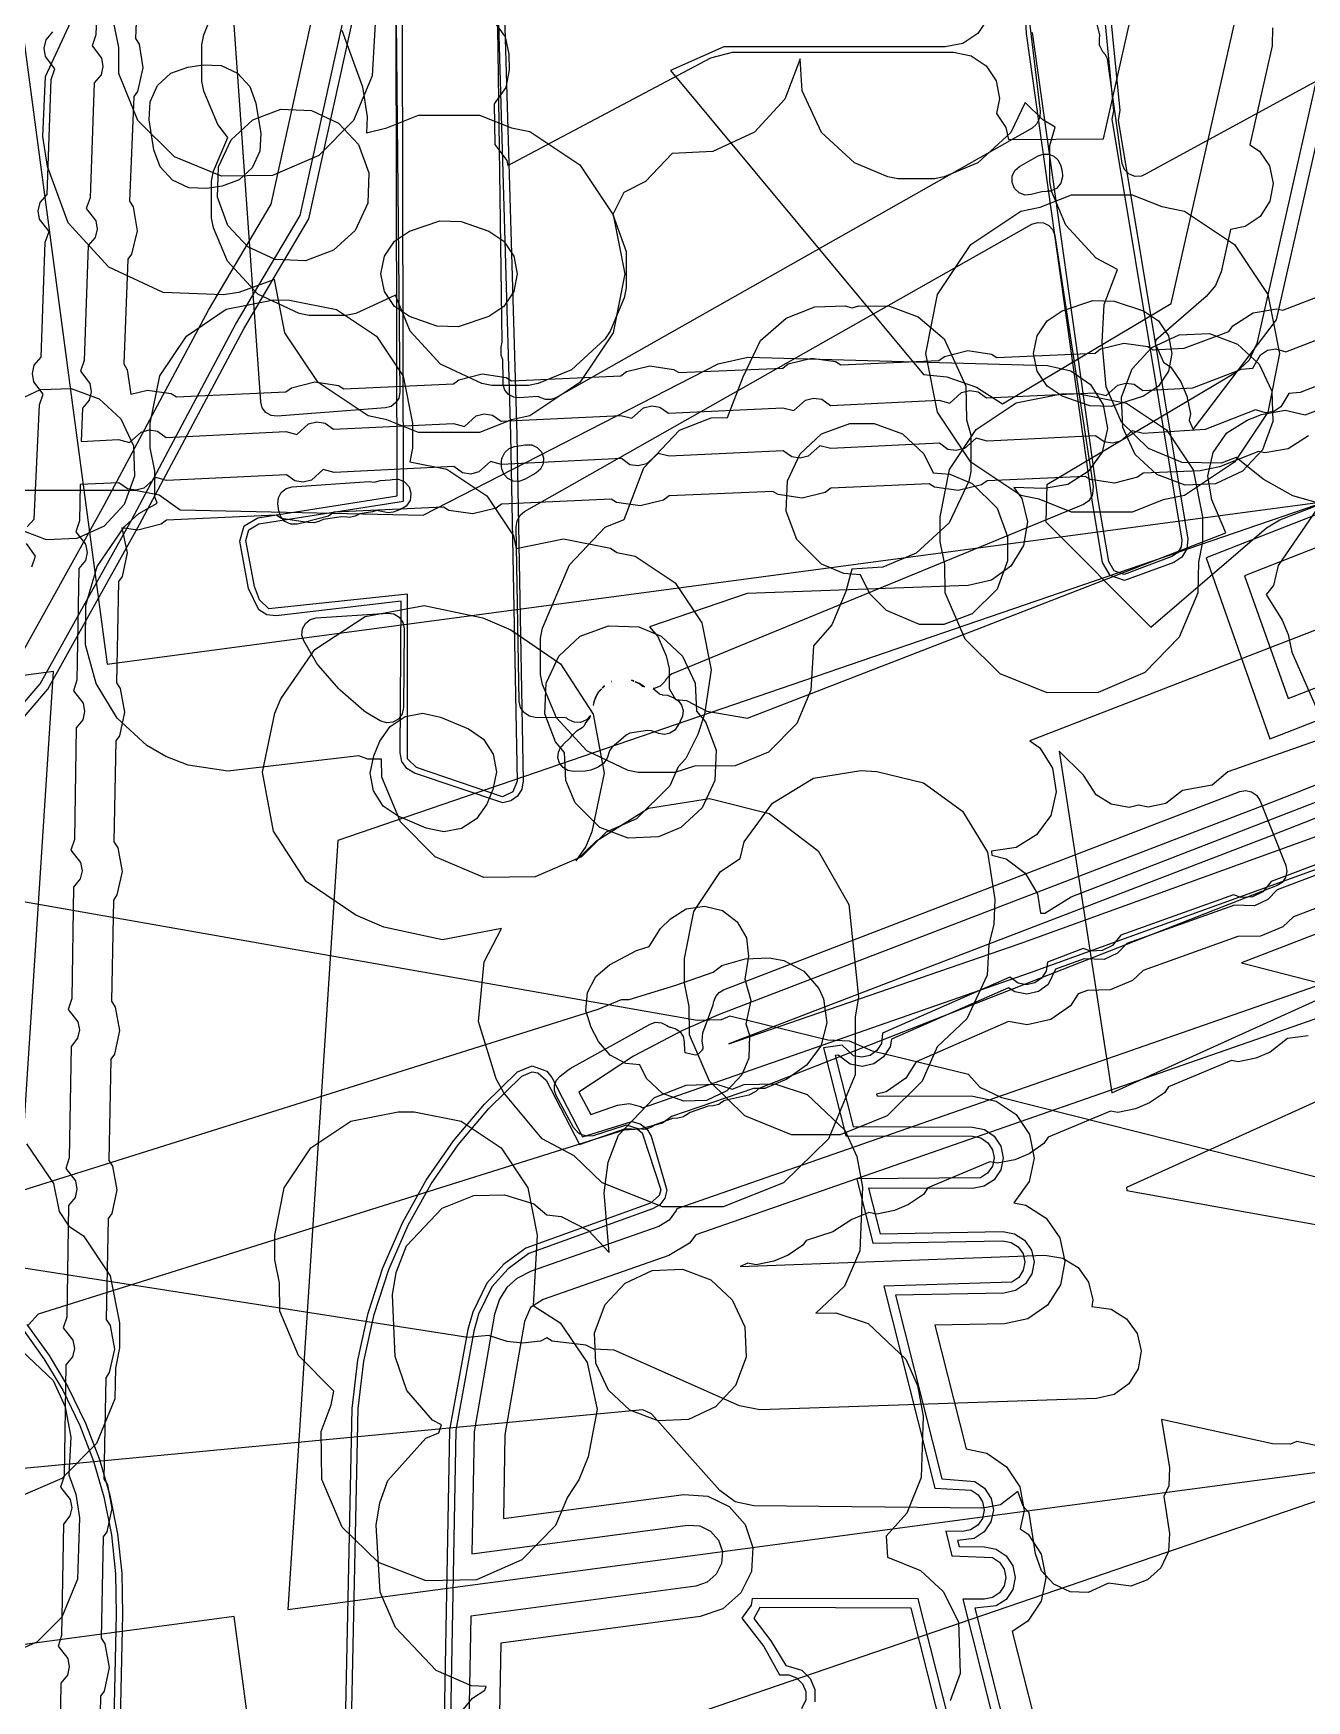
# Model space of a CAD drawing. Header units: metres. Extents: x -3943 to -3664, y 4962 to 6622.
# Drawn here: x -3807.2 to -3765.8, y 5293 to 5347.2 of the extents above; entities that cross this region are included whole.
import ezdxf

# ---------------------------------------------------------------- set-up
doc = ezdxf.new("R2010")
doc.units = ezdxf.units.M
doc.layers.add('AI_GREENING_EXCLUSIONS', color=1, linetype='Continuous')
doc.layers.add('AI_GREENING_LAWN', color=82, linetype='Continuous')

msp = doc.modelspace()

# ---------------------------------------------------------------- linework, layer by layer
at = {"layer": 'AI_GREENING_EXCLUSIONS'}
for points in [[(-3808.163, 5301.474), (-3806.545, 5326.452), (-3844.451, 5321.392), (-3812.293, 5332.411), (-3810.096, 5366.333), (-3805.862, 5334.614), (-3804.803, 5326.685), (-3765.155, 5331.977), (-3797.313, 5320.959), (-3798.931, 5295.981), (-3761.025, 5301.041), (-3793.183, 5290.022), (-3795.381, 5256.1), (-3799.615, 5287.818), (-3800.673, 5295.748), (-3840.322, 5290.455), (-3808.163, 5301.474)], [(-3803.281, 5343.391), (-3803.433, 5344.369), (-3803.409, 5344.953), (-3803.162, 5345.484), (-3802.731, 5345.88), (-3802.182, 5346.081), (-3801.679, 5346.159), (-3801.095, 5346.135), (-3800.564, 5345.888), (-3800.168, 5345.457), (-3799.967, 5344.908), (-3799.815, 5343.93), (-3799.839, 5343.346), (-3800.086, 5342.815), (-3800.517, 5342.419), (-3801.066, 5342.218), (-3801.569, 5342.14), (-3802.153, 5342.164), (-3802.684, 5342.411), (-3803.08, 5342.842), (-3803.281, 5343.391)], [(-3799.155, 5344.711), (-3798.169, 5344.672), (-3797.287, 5344.263), (-3796.64, 5343.564), (-3796.299, 5342.647), (-3796.338, 5341.661), (-3796.747, 5340.779), (-3797.446, 5340.132), (-3798.363, 5339.791), (-3799.349, 5339.83), (-3800.231, 5340.239), (-3800.878, 5340.938), (-3801.219, 5341.855), (-3801.18, 5342.841), (-3800.771, 5343.723), (-3800.072, 5344.37), (-3799.155, 5344.711)], [(-3773.473, 5341.931), (-3771.495, 5341.931), (-3770.533, 5341.55), (-3769.797, 5341.403), (-3768.174, 5340.32), (-3767.091, 5338.697), (-3766.71, 5336.784), (-3767.091, 5334.871), (-3768.174, 5333.248), (-3769.797, 5332.165), (-3770.496, 5332.025), (-3771.495, 5331.629), (-3773.473, 5331.629), (-3774.523, 5332.047), (-3775.114, 5332.165), (-3776.737, 5333.248), (-3777.82, 5334.871), (-3778.201, 5336.784), (-3777.82, 5338.697), (-3776.737, 5340.32), (-3775.114, 5341.403), (-3774.487, 5341.528), (-3773.473, 5341.931)], [(-3792.405, 5340.754), (-3791.918, 5340.429), (-3791.593, 5339.942), (-3791.479, 5339.368), (-3791.593, 5338.794), (-3791.918, 5338.307), (-3792.405, 5337.982), (-3793.396, 5337.648), (-3794.087, 5337.667), (-3794.981, 5337.982), (-3795.468, 5338.307), (-3795.793, 5338.794), (-3795.907, 5339.368), (-3795.793, 5339.942), (-3795.468, 5340.429), (-3794.981, 5340.754), (-3793.99, 5341.088), (-3793.299, 5341.069), (-3792.405, 5340.754)], [(-3805.506, 5327.315), (-3805.493, 5328.609), (-3805.122, 5329.864), (-3804.235, 5331.154), (-3803.776, 5331.585), (-3803.181, 5331.916), (-3803.251, 5332.123), (-3803.251, 5332.966), (-3803.4, 5333.716), (-3803.4, 5334.518), (-3803.096, 5336.049), (-3802.228, 5337.346), (-3800.931, 5338.214), (-3799.4, 5338.518), (-3798.878, 5338.513), (-3797.347, 5338.209), (-3796.05, 5337.341), (-3795.182, 5336.044), (-3794.878, 5334.513), (-3794.878, 5333.707), (-3794.967, 5333.26), (-3793.762, 5333.021), (-3792.465, 5332.153), (-3791.597, 5330.856), (-3791.516, 5330.447), (-3789.977, 5330.757), (-3788.446, 5330.453), (-3788.247, 5330.319), (-3787.644, 5330.2), (-3786.347, 5329.332), (-3785.479, 5328.035), (-3785.175, 5326.504), (-3785.396, 5325.063), (-3785.608, 5324.408), (-3786.001, 5323.618), (-3786.253, 5323.348), (-3786.523, 5322.74), (-3787.603, 5321.66), (-3788.586, 5321.233), (-3789.393, 5320.426), (-3790.901, 5319.779), (-3792.562, 5319.763), (-3794.148, 5320.426), (-3795.271, 5321.57), (-3795.876, 5323.014), (-3795.891, 5323.606), (-3796.337, 5323.606), (-3796.621, 5323.708), (-3800.878, 5323.21), (-3802.173, 5323.402), (-3802.897, 5323.689), (-3803.514, 5324.044), (-3804.477, 5324.931), (-3805.162, 5326.056), (-3805.506, 5327.315)], [(-3772.781, 5338.5), (-3772.09, 5338.481), (-3771.136, 5338.17), (-3770.649, 5337.845), (-3770.324, 5337.358), (-3770.21, 5336.784), (-3770.324, 5336.21), (-3770.649, 5335.723), (-3771.136, 5335.398), (-3772.187, 5335.06), (-3772.878, 5335.079), (-3773.775, 5335.398), (-3774.262, 5335.723), (-3774.587, 5336.21), (-3774.701, 5336.784), (-3774.587, 5337.358), (-3774.262, 5337.845), (-3773.775, 5338.17), (-3772.781, 5338.5)], [(-3790.662, 5327.857), (-3789.784, 5329.913), (-3788.623, 5331.135), (-3788.002, 5331.389), (-3787.366, 5333.061), (-3786.206, 5334.283), (-3785.176, 5334.691), (-3784.643, 5334.705), (-3784.143, 5336.02), (-3783.574, 5337.2), (-3782.742, 5337.931), (-3781.815, 5338.292), (-3780.821, 5338.33), (-3780.599, 5338.267), (-3780.383, 5338.331), (-3779.389, 5338.312), (-3778.455, 5337.968), (-3777.61, 5337.252), (-3776.902, 5335.723), (-3776.879, 5334.623), (-3776.745, 5334.138), (-3776.745, 5332.951), (-3776.811, 5332.628), (-3777.441, 5331.282), (-3778.515, 5330.294), (-3779.598, 5329.84), (-3780.606, 5329.775), (-3780.808, 5329.045), (-3781.261, 5327.962), (-3781.855, 5327.283), (-3781.94, 5325.839), (-3782.393, 5324.755), (-3783.315, 5323.833), (-3784.398, 5323.38), (-3785.716, 5323.373), (-3786.364, 5323.172), (-3787.551, 5323.172), (-3787.874, 5323.237), (-3789.221, 5323.868), (-3790.208, 5324.942), (-3790.662, 5326.025), (-3790.727, 5326.348), (-3790.727, 5327.535), (-3790.662, 5327.857)], [(-3768.99, 5337.425), (-3768.073, 5337.084), (-3767.374, 5336.437), (-3766.965, 5335.555), (-3766.926, 5334.569), (-3767.267, 5333.652), (-3767.914, 5332.953), (-3768.796, 5332.544), (-3769.782, 5332.505), (-3770.699, 5332.846), (-3771.398, 5333.493), (-3771.807, 5334.375), (-3771.846, 5335.361), (-3771.505, 5336.278), (-3770.858, 5336.977), (-3769.976, 5337.386), (-3768.99, 5337.425)], [(-3805.977, 5335.647), (-3805.06, 5335.306), (-3804.361, 5334.659), (-3803.952, 5333.777), (-3803.913, 5332.791), (-3804.254, 5331.874), (-3804.901, 5331.175), (-3805.783, 5330.766), (-3806.769, 5330.727), (-3807.686, 5331.068), (-3808.385, 5331.715), (-3808.794, 5332.597), (-3808.833, 5333.583), (-3808.492, 5334.5), (-3807.845, 5335.199), (-3806.963, 5335.608), (-3805.977, 5335.647)], [(-3776.569, 5334.305), (-3775.271, 5335.172), (-3773.741, 5335.476), (-3773.219, 5335.471), (-3771.688, 5335.167), (-3770.39, 5334.3), (-3769.523, 5333.002), (-3769.219, 5331.471), (-3769.219, 5330.665), (-3769.35, 5330.006), (-3769.365, 5329.004), (-3769.97, 5327.559), (-3771.093, 5326.415), (-3772.601, 5325.768), (-3774.262, 5325.752), (-3775.785, 5326.372), (-3776.929, 5327.496), (-3777.576, 5329.004), (-3777.591, 5329.925), (-3777.741, 5330.674), (-3777.741, 5331.476), (-3777.436, 5333.007), (-3776.569, 5334.305)], [(-3782.701, 5332.64), (-3782.292, 5333.522), (-3781.593, 5334.169), (-3780.676, 5334.51), (-3779.884, 5334.51), (-3778.967, 5334.169), (-3778.268, 5333.522), (-3777.968, 5332.9), (-3777.42, 5332.861), (-3776.697, 5332.559), (-3775.891, 5331.753), (-3775.55, 5330.836), (-3775.55, 5330.044), (-3775.891, 5329.127), (-3776.697, 5328.321), (-3777.614, 5327.98), (-3778.406, 5327.98), (-3779.482, 5328.428), (-3780.022, 5328.968), (-3780.322, 5329.59), (-3780.87, 5329.629), (-3781.593, 5329.931), (-3782.399, 5330.737), (-3782.74, 5331.654), (-3782.701, 5332.64)], [(-3792.555, 5317.021), (-3791.988, 5318.097), (-3793.909, 5317.736), (-3795.818, 5318.139), (-3796.728, 5318.529), (-3798.337, 5319.631), (-3799.401, 5321.266), (-3799.76, 5323.183), (-3799.357, 5325.092), (-3799.156, 5325.56), (-3798.054, 5327.169), (-3796.419, 5328.233), (-3794.502, 5328.592), (-3792.593, 5328.189), (-3791.683, 5327.799), (-3790.074, 5326.696), (-3789.009, 5325.061), (-3788.651, 5323.145), (-3789.054, 5321.236), (-3789.255, 5320.768), (-3789.574, 5320.302), (-3788.907, 5320.953), (-3787.21, 5322.014), (-3785.232, 5322.325), (-3783.292, 5321.835), (-3781.699, 5320.623), (-3780.709, 5318.883), (-3780.392, 5315.875), (-3780.498, 5315.237), (-3780.498, 5313.345), (-3781.363, 5311.274), (-3782.833, 5309.843), (-3784.785, 5309.058), (-3786.763, 5309.058), (-3788.715, 5309.843), (-3789.63, 5310.718), (-3790.671, 5311.268), (-3791.914, 5312.764), (-3792.159, 5313.217), (-3792.735, 5315.08), (-3792.555, 5317.021)], [(-3790.129, 5326.946), (-3789.43, 5327.593), (-3788.513, 5327.935), (-3787.527, 5327.895), (-3786.805, 5327.593), (-3786.105, 5326.946), (-3785.696, 5326.065), (-3785.657, 5325.156), (-3785.361, 5324.809), (-3785.02, 5323.892), (-3785.059, 5322.906), (-3785.468, 5322.024), (-3786.167, 5321.377), (-3786.89, 5321.075), (-3787.876, 5321.036), (-3788.793, 5321.377), (-3789.599, 5322.183), (-3789.901, 5322.906), (-3789.94, 5323.814), (-3790.236, 5324.161), (-3790.578, 5325.078), (-3790.538, 5326.065), (-3790.129, 5326.946)], [(-3795.939, 5324.183), (-3795.608, 5324.665), (-3795.117, 5324.985), (-3794.542, 5325.092), (-3793.97, 5324.971), (-3793.06, 5324.582), (-3792.578, 5324.251), (-3792.258, 5323.76), (-3792.151, 5323.185), (-3792.272, 5322.613), (-3792.472, 5322.145), (-3792.803, 5321.663), (-3793.293, 5321.344), (-3793.869, 5321.236), (-3794.441, 5321.357), (-3795.351, 5321.746), (-3795.833, 5322.077), (-3796.153, 5322.568), (-3796.26, 5323.143), (-3796.139, 5323.715), (-3795.939, 5324.183)], [(-3784.239, 5320.374), (-3784.11, 5320.912), (-3783.19, 5322.173), (-3781.858, 5322.986), (-3780.317, 5323.228), (-3779.795, 5323.202), (-3778.278, 5322.836), (-3777.017, 5321.916), (-3776.203, 5320.584), (-3775.961, 5319.042), (-3775.994, 5318.237), (-3776.152, 5317.584), (-3776.209, 5316.583), (-3776.871, 5315.164), (-3777.835, 5314.256), (-3778.318, 5313.141), (-3779.462, 5312.018), (-3780.984, 5311.398), (-3782.567, 5311.398), (-3784.09, 5312.018), (-3785.234, 5313.141), (-3785.881, 5314.649), (-3785.897, 5315.57), (-3786.046, 5316.32), (-3786.046, 5317.122), (-3785.741, 5318.652), (-3784.874, 5319.95), (-3784.239, 5320.374)], [(-3789.254, 5315.441), (-3789.2, 5316.025), (-3788.927, 5316.542), (-3788.477, 5316.916), (-3787.608, 5317.387), (-3787.19, 5317.516), (-3786.83, 5318.099), (-3786.495, 5318.417), (-3785.986, 5318.736), (-3785.393, 5318.829), (-3784.81, 5318.682), (-3784.332, 5318.318), (-3784.035, 5317.796), (-3783.967, 5317.2), (-3784.087, 5316.46), (-3783.89, 5315.764), (-3784.054, 5315.006), (-3783.929, 5314.631), (-3783.958, 5313.891), (-3784.185, 5313.349), (-3784.67, 5312.825), (-3785.331, 5312.518), (-3786.071, 5312.489), (-3786.759, 5312.745), (-3787.283, 5313.23), (-3787.497, 5313.67), (-3787.948, 5313.712), (-3788.464, 5313.984), (-3788.838, 5314.434), (-3789.081, 5314.883), (-3789.254, 5315.441)], [(-3792.002, 5310.971), (-3791.134, 5309.674), (-3790.83, 5308.143), (-3790.961, 5305.858), (-3790.089, 5305.289), (-3789.208, 5304.001), (-3788.887, 5302.474), (-3789.175, 5300.94), (-3789.475, 5300.192), (-3789.843, 5299.629), (-3790.231, 5298.705), (-3791.33, 5297.589), (-3792.799, 5296.946), (-3794.439, 5296.908), (-3795.987, 5297.512), (-3797.168, 5298.655), (-3797.827, 5300.199), (-3797.85, 5301.765), (-3797.521, 5302.625), (-3797.438, 5303.068), (-3798.585, 5304.228), (-3799.189, 5305.673), (-3799.205, 5306.593), (-3799.354, 5307.343), (-3799.354, 5308.14), (-3799.048, 5309.679), (-3798.18, 5310.976), (-3796.883, 5311.844), (-3795.352, 5312.148), (-3794.83, 5312.143), (-3793.299, 5311.839), (-3792.002, 5310.971)], [(-3786.11, 5307.032), (-3785.193, 5306.691), (-3784.494, 5306.044), (-3784.085, 5305.162), (-3784.046, 5304.176), (-3784.387, 5303.259), (-3785.034, 5302.56), (-3785.916, 5302.151), (-3786.902, 5302.112), (-3787.819, 5302.453), (-3788.518, 5303.1), (-3788.927, 5303.982), (-3788.966, 5304.968), (-3788.625, 5305.885), (-3787.978, 5306.584), (-3787.096, 5306.993), (-3786.11, 5307.032)]]:
    msp.add_lwpolyline(points, close=True, dxfattribs=at)
for points in [[(-3792.292, 5361.348), (-3791.497, 5334.135), (-3791.284, 5322.896), (-3791.331, 5322.631), (-3791.473, 5322.404), (-3791.691, 5322.247), (-3791.952, 5322.183), (-3794.817, 5323.144), (-3794.817, 5323.144), (-3795.061, 5323.294), (-3795.226, 5323.528), (-3795.283, 5323.809), (-3795.247, 5328.731), (-3799.308, 5328.258), (-3799.615, 5328.291), (-3799.878, 5328.452), (-3800.207, 5329.144), (-3800.496, 5330.682), (-3800.353, 5331.177), (-3799.909, 5331.44), (-3795.377, 5332.158), (-3795.423, 5352.473)], [(-3792.496, 5361.591), (-3791.696, 5334.131), (-3791.484, 5322.892), (-3791.619, 5322.54), (-3791.961, 5322.383), (-3794.75, 5323.333), (-3795.042, 5323.607), (-3795.045, 5328.956), (-3795.045, 5328.956), (-3799.551, 5328.48), (-3799.858, 5328.78), (-3800.019, 5329.214), (-3800.297, 5330.701), (-3800.195, 5331.054), (-3799.878, 5331.242), (-3795.177, 5331.987), (-3795.223, 5352.475)], [(-3805.031, 5350.861), (-3805.167, 5347.125), (-3805.288, 5346.778), (-3804.982, 5346.371), (-3804.939, 5346.101), (-3805.002, 5345.835), (-3805.223, 5345.576), (-3805.359, 5341.839), (-3805.48, 5341.492), (-3805.174, 5341.085), (-3805.13, 5340.815), (-3805.193, 5340.55), (-3805.415, 5340.29), (-3805.55, 5336.554), (-3805.672, 5336.207), (-3805.366, 5335.8), (-3805.322, 5335.53), (-3805.385, 5335.264), (-3805.607, 5335.005), (-3805.646, 5333.923), (-3804.435, 5333.981), (-3804.079, 5333.889), (-3803.699, 5334.228), (-3803.434, 5334.294), (-3803.164, 5334.254), (-3802.887, 5334.055), (-3798.994, 5334.243), (-3798.638, 5334.151), (-3798.258, 5334.49), (-3797.993, 5334.556), (-3797.723, 5334.516), (-3797.446, 5334.317), (-3793.553, 5334.504), (-3793.197, 5334.412), (-3792.817, 5334.751), (-3792.552, 5334.818), (-3792.282, 5334.777), (-3792.005, 5334.578), (-3788.112, 5334.766), (-3787.756, 5334.674), (-3787.376, 5335.013), (-3787.111, 5335.079), (-3786.841, 5335.039), (-3786.564, 5334.84), (-3782.854, 5335.018), (-3782.498, 5334.926), (-3782.118, 5335.266), (-3781.853, 5335.332), (-3781.583, 5335.291), (-3781.306, 5335.093), (-3777.78, 5335.262), (-3777.424, 5335.17), (-3777.044, 5335.51), (-3776.779, 5335.576), (-3776.509, 5335.535), (-3776.232, 5335.337), (-3772.706, 5335.506), (-3772.35, 5335.414), (-3771.97, 5335.754), (-3771.705, 5335.82), (-3771.435, 5335.779), (-3771.158, 5335.581), (-3769.533, 5335.659), (-3767.951, 5336.272), (-3767.584, 5336.298), (-3767.331, 5336.74), (-3767.101, 5336.887), (-3766.832, 5336.934), (-3766.506, 5336.833), (-3763.176, 5338.124)], [(-3803.746, 5350.415), (-3803.882, 5347.016), (-3803.764, 5346.824), (-3803.64, 5346.054), (-3803.819, 5345.294), (-3803.938, 5345.13), (-3804.074, 5341.73), (-3803.956, 5341.539), (-3803.831, 5340.768), (-3804.011, 5340.009), (-3804.13, 5339.844), (-3804.266, 5336.445), (-3804.148, 5336.253), (-3804.029, 5335.46), (-3803.497, 5335.593), (-3802.725, 5335.478), (-3802.551, 5335.373), (-3798.994, 5335.532), (-3798.813, 5335.666), (-3798.056, 5335.854), (-3797.284, 5335.739), (-3797.11, 5335.635), (-3793.553, 5335.793), (-3793.372, 5335.927), (-3792.614, 5336.116), (-3791.843, 5336.001), (-3791.669, 5335.896), (-3788.112, 5336.055), (-3787.931, 5336.189), (-3787.173, 5336.378), (-3786.402, 5336.262), (-3786.228, 5336.158), (-3782.854, 5336.307), (-3782.673, 5336.441), (-3781.916, 5336.63), (-3781.144, 5336.515), (-3780.97, 5336.41), (-3777.78, 5336.551), (-3777.599, 5336.685), (-3776.841, 5336.874), (-3776.07, 5336.759), (-3775.896, 5336.654), (-3772.705, 5336.795), (-3772.524, 5336.929), (-3771.767, 5337.118), (-3770.995, 5337.003), (-3770.821, 5336.898), (-3769.806, 5336.947), (-3768.359, 5337.495), (-3768.229, 5337.68), (-3767.571, 5338.099), (-3766.802, 5338.233), (-3766.604, 5338.189), (-3763.584, 5339.347)], [(-3776.185, 5347.661), (-3776.51, 5347.175), (-3776.997, 5346.849), (-3777.571, 5346.735), (-3784.762, 5346.735), (-3786.503, 5345.974), (-3778.279, 5336.099), (-3777.527, 5336.019), (-3776.563, 5335.69), (-3775.712, 5335.146), (-3770.234, 5338.4), (-3767.547, 5350.289)], [(-3764.49, 5331.642), (-3766.276, 5332.159), (-3767.248, 5332.694), (-3768.126, 5333.405), (-3768.612, 5333.219), (-3769.881, 5333.236), (-3770.965, 5333.689), (-3771.842, 5334.544), (-3772.34, 5335.695), (-3772.473, 5337.148), (-3772.405, 5338.37), (-3771.975, 5339.512), (-3772.672, 5339.871), (-3773.66, 5340.945), (-3774.113, 5342.028), (-3774.178, 5342.35), (-3774.178, 5343.538), (-3774, 5344.129), (-3774.408, 5344.367), (-3774.973, 5344.931), (-3775.446, 5343.959), (-3776.52, 5342.971), (-3777.604, 5342.518), (-3777.926, 5342.453), (-3779.113, 5342.453), (-3779.436, 5342.518), (-3780.519, 5342.971), (-3781.593, 5343.959), (-3782.224, 5345.306), (-3782.289, 5346.349), (-3782.787, 5345.045), (-3783.774, 5343.971), (-3785.121, 5343.34), (-3786.441, 5343.275), (-3787.315, 5342.371), (-3788.02, 5342.008), (-3788.374, 5341.298), (-3787.942, 5340.097), (-3787.942, 5338.91), (-3788.007, 5338.587), (-3788.46, 5337.504), (-3788.638, 5337.241), (-3789.711, 5336.253), (-3790.795, 5335.8), (-3791.117, 5335.734), (-3792.304, 5335.734), (-3792.627, 5335.8), (-3793.974, 5336.43), (-3794.962, 5337.504), (-3795.432, 5338.673), (-3796.727, 5338.077), (-3797.049, 5338.012), (-3798.237, 5338.012), (-3798.559, 5338.077), (-3799.906, 5338.708), (-3800.894, 5339.781), (-3801.347, 5340.865), (-3801.412, 5341.187), (-3801.412, 5342.375), (-3801.347, 5342.697), (-3800.881, 5343.8), (-3801.211, 5344.217), (-3801.665, 5345.3), (-3801.665, 5345.3), (-3801.73, 5345.622), (-3801.73, 5346.81), (-3801.665, 5347.132), (-3800.769, 5349.366)], [(-3764.62, 5349.627), (-3767.451, 5337.109), (-3767.7, 5336.558), (-3768.148, 5336.15), (-3774.276, 5332.51), (-3774.301, 5331.306), (-3770.89, 5327.886), (-3767.136, 5331.118), (-3766.698, 5331.381), (-3751.467, 5337.267)], [(-3810.097, 5322.419), (-3806.975, 5326.049), (-3804.017, 5331.368), (-3800.628, 5337.717), (-3798.535, 5341.261), (-3796.766, 5349.266)], [(-3810.07, 5321.991), (-3806.727, 5325.877), (-3803.754, 5331.225), (-3800.364, 5337.575), (-3798.253, 5341.149), (-3796.461, 5349.254)], [(-3807.8, 5326.624), (-3804.895, 5331.847), (-3801.509, 5338.189), (-3799.477, 5341.632), (-3797.78, 5349.307)], [(-3796.048, 5348.261), (-3796.195, 5345.794), (-3796.799, 5344.349), (-3797.922, 5343.205), (-3799.431, 5342.558), (-3801.092, 5342.542), (-3802.614, 5343.162), (-3803.801, 5344.349), (-3804.421, 5345.871), (-3804.421, 5346.714), (-3804.57, 5347.464)], [(-3772.257, 5348.293), (-3771.905, 5344.677), (-3771.952, 5344.354), (-3769.694, 5330.748), (-3769.721, 5330.435), (-3769.882, 5330.165), (-3770.145, 5329.992), (-3771.753, 5329.405), (-3772.215, 5329.565), (-3772.46, 5329.988), (-3772.803, 5332.013), (-3774.937, 5347.177), (-3774.994, 5348.418)], [(-3772.457, 5348.284), (-3772.104, 5344.656), (-3772.16, 5344.391), (-3769.892, 5330.72), (-3769.911, 5330.496), (-3770.026, 5330.303), (-3770.214, 5330.18), (-3771.758, 5329.605), (-3772.088, 5329.719), (-3772.262, 5330.022), (-3772.603, 5332.027), (-3774.739, 5347.201)], [(-3792.263, 5347.592), (-3791.87, 5347.069), (-3791.749, 5346.497), (-3791.743, 5345.997), (-3791.85, 5345.421), (-3792.229, 5344.889), (-3792.212, 5343.57), (-3791.82, 5343.048), (-3791.786, 5342.888), (-3785.189, 5346.388), (-3784.486, 5346.563), (-3777.308, 5346.563), (-3776.734, 5346.449), (-3776.248, 5346.124), (-3775.923, 5345.637), (-3775.808, 5345.063), (-3775.905, 5344.579), (-3775.601, 5344.125), (-3775.522, 5343.725), (-3772.431, 5343.751), (-3771.474, 5347.983)], [(-3807.397, 5331.146), (-3807.171, 5331.401), (-3807.004, 5335.106), (-3806.882, 5335.453), (-3807.188, 5335.86), (-3807.232, 5336.13), (-3807.169, 5336.395), (-3806.948, 5336.655), (-3806.812, 5340.391), (-3806.69, 5340.738), (-3806.996, 5341.145), (-3807.04, 5341.415), (-3806.977, 5341.681), (-3806.756, 5341.94), (-3806.62, 5345.677), (-3806.499, 5346.024), (-3806.805, 5346.431), (-3806.848, 5346.701), (-3806.785, 5346.966), (-3806.564, 5347.226)], [(-3797.178, 5347.277), (-3796.508, 5345.446), (-3796.356, 5344.468), (-3796.378, 5343.949), (-3795.717, 5344.107), (-3794.682, 5344.519), (-3792.704, 5344.519), (-3791.669, 5344.107), (-3791.066, 5343.987), (-3789.443, 5342.904), (-3788.36, 5341.281), (-3787.979, 5339.368), (-3788.36, 5337.455), (-3789.443, 5335.832), (-3791.066, 5334.749), (-3791.669, 5334.629), (-3792.704, 5334.217), (-3794.682, 5334.217), (-3795.717, 5334.629), (-3796.32, 5334.749), (-3797.943, 5335.832), (-3799.026, 5337.455), (-3799.37, 5339.183), (-3800.529, 5338.759), (-3801.031, 5338.681), (-3802.98, 5338.763), (-3804.749, 5339.585), (-3806.069, 5341.021), (-3806.74, 5342.853), (-3806.892, 5343.831), (-3806.81, 5345.78), (-3806.81, 5345.78), (-3805.988, 5347.549)], [(-3766.937, 5347.358), (-3766.952, 5346.773), (-3767.679, 5343.561), (-3767.365, 5343.355), (-3767.035, 5342.871), (-3766.916, 5342.298), (-3767.026, 5341.723), (-3767.347, 5341.233), (-3767.831, 5340.904), (-3768.301, 5340.806), (-3768.612, 5339.433), (-3768.788, 5338.993), (-3769.093, 5338.63), (-3770.728, 5337.214), (-3770.754, 5337.106), (-3770.483, 5336.494), (-3770.248, 5336.34), (-3769.918, 5335.856), (-3769.723, 5335.396), (-3769.603, 5334.823), (-3769.645, 5334.601), (-3769.518, 5334.314), (-3766.811, 5337.869), (-3764.951, 5346.095)], [(-3760.803, 5347.552), (-3760.4, 5347.128), (-3760.19, 5346.581), (-3760.205, 5345.996), (-3762.355, 5336.488), (-3762.582, 5335.969), (-3766.756, 5329.894), (-3766.911, 5329.247), (-3767.146, 5328.954), (-3766.626, 5328.112), (-3766.431, 5327.652), (-3766.313, 5327.072), (-3765.205, 5324.569), (-3764.981, 5324.24), (-3764.722, 5323.479), (-3763.308, 5320.285), (-3758.826, 5322.339), (-3751.451, 5325.19), (-3750.874, 5325.29), (-3750.439, 5325.193), (-3742.476, 5328.548)], [(-3809.246, 5332.336), (-3803.879, 5332.336), (-3803.114, 5332.184), (-3802.432, 5331.701), (-3794.54, 5331.528), (-3784.956, 5336.441), (-3783.989, 5336.66), (-3774.252, 5336.393), (-3773.491, 5336.22), (-3772.854, 5335.769), (-3772.438, 5335.109), (-3772.307, 5334.339), (-3772.48, 5333.578), (-3772.931, 5332.942), (-3773.592, 5332.526), (-3774.361, 5332.395), (-3775.34, 5332.422), (-3775.086, 5332.069), (-3774.906, 5331.31), (-3775.031, 5330.54), (-3775.441, 5329.876), (-3776.074, 5329.419), (-3776.834, 5329.24), (-3784.007, 5328.984), (-3787.177, 5327.895), (-3786.913, 5327.587), (-3786.638, 5326.953), (-3786.539, 5326.542), (-3786.538, 5325.902), (-3786.336, 5325.543), (-3785.981, 5325.51), (-3785.316, 5325.159), (-3784.003, 5324.937), (-3768.457, 5330.956), (-3768.908, 5332.029), (-3769.044, 5332.797), (-3768.874, 5333.559), (-3768.426, 5334.198), (-3767.768, 5334.617), (-3767.302, 5334.798), (-3766.534, 5334.934), (-3765.883, 5334.789), (-3745.574, 5342.388)], [(-3762.717, 5336.801), (-3766.046, 5335.51), (-3766.413, 5335.484), (-3766.666, 5335.042), (-3766.897, 5334.895), (-3767.166, 5334.848), (-3767.491, 5334.949), (-3769.133, 5334.312), (-3771.14, 5334.18), (-3771.496, 5334.272), (-3771.876, 5333.933), (-3772.141, 5333.866), (-3772.412, 5333.907), (-3772.689, 5334.105), (-3776.215, 5333.936), (-3776.571, 5334.028), (-3776.951, 5333.689), (-3777.216, 5333.623), (-3777.486, 5333.663), (-3777.763, 5333.862), (-3781.289, 5333.692), (-3781.645, 5333.784), (-3782.025, 5333.445), (-3782.29, 5333.379), (-3782.56, 5333.419), (-3782.837, 5333.618), (-3786.547, 5333.439), (-3786.903, 5333.531), (-3787.283, 5333.192), (-3787.548, 5333.126), (-3787.818, 5333.166), (-3788.095, 5333.365), (-3791.988, 5333.178), (-3792.344, 5333.27), (-3792.724, 5332.93), (-3792.989, 5332.864), (-3793.259, 5332.905), (-3793.536, 5333.103), (-3797.429, 5332.916), (-3797.785, 5333.008), (-3798.165, 5332.669), (-3798.43, 5332.603), (-3798.7, 5332.643), (-3798.977, 5332.842), (-3802.87, 5332.655), (-3803.226, 5332.747), (-3803.606, 5332.407), (-3803.871, 5332.341), (-3804.141, 5332.382), (-3804.418, 5332.58), (-3805.684, 5332.519), (-3805.703, 5331.34), (-3805.817, 5330.99), (-3805.503, 5330.589), (-3805.454, 5330.32), (-3805.511, 5330.053), (-3805.727, 5329.79), (-3805.786, 5326.167), (-3805.9, 5325.818), (-3805.586, 5325.417), (-3805.537, 5325.148), (-3805.595, 5324.881), (-3805.81, 5324.617), (-3805.869, 5320.995), (-3805.983, 5320.646), (-3805.669, 5320.245), (-3805.62, 5319.976), (-3805.678, 5319.709), (-3805.894, 5319.445), (-3805.952, 5315.823), (-3806.066, 5315.473), (-3805.752, 5315.072), (-3805.703, 5314.804), (-3805.761, 5314.537), (-3805.977, 5314.273), (-3806.035, 5310.65), (-3806.149, 5310.301), (-3805.835, 5309.9), (-3805.786, 5309.631), (-3805.844, 5309.364), (-3806.06, 5309.101), (-3806.118, 5305.478), (-3806.232, 5305.129), (-3805.918, 5304.728), (-3805.869, 5304.459), (-3805.927, 5304.192), (-3806.143, 5303.928), (-3806.201, 5300.306), (-3806.315, 5299.957), (-3806.001, 5299.555), (-3805.952, 5299.287), (-3806.01, 5299.02), (-3806.226, 5298.756), (-3806.284, 5295.134), (-3806.398, 5294.784), (-3806.084, 5294.383), (-3806.035, 5294.114), (-3806.093, 5293.847), (-3806.309, 5293.584), (-3806.367, 5289.961)], [(-3765.768, 5334.102), (-3766.427, 5333.683), (-3767.195, 5333.549), (-3767.393, 5333.593), (-3768.663, 5333.1), (-3769.29, 5332.967), (-3771.141, 5332.891), (-3771.322, 5332.757), (-3772.079, 5332.568), (-3772.851, 5332.683), (-3773.025, 5332.788), (-3776.215, 5332.647), (-3776.396, 5332.513), (-3777.153, 5332.324), (-3777.925, 5332.439), (-3778.099, 5332.544), (-3781.289, 5332.403), (-3781.47, 5332.269), (-3782.227, 5332.08), (-3782.999, 5332.195), (-3783.173, 5332.3), (-3786.547, 5332.15), (-3786.728, 5332.016), (-3787.485, 5331.827), (-3788.257, 5331.943), (-3788.431, 5332.047), (-3791.988, 5331.889), (-3792.169, 5331.755), (-3792.926, 5331.566), (-3793.698, 5331.681), (-3793.872, 5331.786), (-3797.429, 5331.627), (-3797.61, 5331.493), (-3798.367, 5331.304), (-3799.139, 5331.42), (-3799.313, 5331.524), (-3802.87, 5331.365), (-3803.051, 5331.231), (-3803.808, 5331.043), (-3804.328, 5331.12), (-3804.154, 5330.3), (-3804.319, 5329.537), (-3804.434, 5329.37), (-3804.499, 5326.084), (-3804.377, 5325.895), (-3804.237, 5325.127), (-3804.402, 5324.364), (-3804.517, 5324.198), (-3804.582, 5320.912), (-3804.46, 5320.723), (-3804.32, 5319.955), (-3804.485, 5319.192), (-3804.6, 5319.025), (-3804.665, 5315.74), (-3804.543, 5315.55), (-3804.403, 5314.783), (-3804.568, 5314.02), (-3804.683, 5313.853), (-3804.748, 5310.567), (-3804.626, 5310.378), (-3804.486, 5309.61), (-3804.651, 5308.848), (-3804.766, 5308.681), (-3804.831, 5305.395), (-3804.709, 5305.206), (-3804.569, 5304.438), (-3804.734, 5303.675), (-3804.849, 5303.508), (-3804.914, 5300.223), (-3804.792, 5300.034), (-3804.652, 5299.266), (-3804.817, 5298.503), (-3804.932, 5298.336), (-3804.997, 5295.051), (-3804.875, 5294.861), (-3804.735, 5294.094), (-3804.9, 5293.331), (-3805.015, 5293.164), (-3805.08, 5289.878)], [(-3761.352, 5333.178), (-3769.1, 5330.137), (-3767.03, 5324.265), (-3766.711, 5324.386), (-3758.702, 5327.509)], [(-3752.825, 5332.719), (-3774.824, 5324.202), (-3774.502, 5323.97), (-3774.092, 5323.305), (-3773.968, 5322.535), (-3774.147, 5321.776), (-3774.604, 5321.143), (-3775.268, 5320.733), (-3776.073, 5320.61), (-3776.056, 5320.483), (-3775.599, 5320.367), (-3774.974, 5319.9), (-3774.575, 5319.23), (-3774.484, 5318.602), (-3774.336, 5318.594), (-3773.481, 5319.133), (-3764.871, 5322.461)], [(-3760.98, 5332.249), (-3767.847, 5329.554), (-3766.434, 5325.568), (-3759.073, 5328.439)], [(-3807.255, 5329.853), (-3807.127, 5330.198), (-3807.426, 5330.611)], [(-3753.652, 5327.465), (-3766.282, 5322.46), (-3767.276, 5322.08), (-3767.289, 5322.072), (-3784.919, 5315.309), (-3786.114, 5314.787), (-3787.703, 5313.958), (-3789.481, 5312.789), (-3789.088, 5312.06), (-3788.224, 5312.361), (-3787.838, 5312.415), (-3787.46, 5312.317), (-3787.406, 5312.276), (-3774.804, 5316.668), (-3763.274, 5320.841)], [(-3753.274, 5326.539), (-3765.919, 5321.529), (-3766.917, 5321.146), (-3766.931, 5321.138), (-3784.607, 5314.354), (-3775.139, 5317.611), (-3763.614, 5321.781)], [(-3764.84, 5324.431), (-3768.395, 5323.188), (-3768.902, 5322.757), (-3769.861, 5322.58), (-3770.405, 5322.162), (-3770.978, 5322.044), (-3771.296, 5322.104), (-3771.602, 5322.035), (-3772.179, 5322.135), (-3772.674, 5322.448), (-3773.078, 5323.078), (-3773.874, 5323.862), (-3772.159, 5312.765), (-3759.555, 5318.468)], [(-3763.329, 5321.008), (-3766.986, 5319.625), (-3767.256, 5319.29), (-3767.589, 5319.131), (-3767.963, 5319.111), (-3768.204, 5319.191), (-3771.87, 5317.88), (-3772.14, 5317.545), (-3772.472, 5317.386), (-3772.847, 5317.366), (-3773.087, 5317.446), (-3774.253, 5317.007), (-3774.297, 5316.718), (-3774.444, 5316.488), (-3774.667, 5316.331), (-3774.934, 5316.272), (-3775.203, 5316.32), (-3775.473, 5316.524), (-3779.614, 5314.705), (-3779.647, 5314.368), (-3779.794, 5314.138), (-3780.017, 5313.981), (-3780.284, 5313.922), (-3780.553, 5313.97), (-3780.918, 5314.31), (-3781.524, 5314.22), (-3780.804, 5311.367), (-3776.686, 5311.351), (-3776.418, 5311.297), (-3776.192, 5311.144), (-3776.041, 5310.916), (-3775.989, 5310.648), (-3776.043, 5310.381), (-3776.196, 5310.154), (-3776.423, 5310.003), (-3780.45, 5309.966), (-3779.923, 5307.88), (-3775.701, 5307.954), (-3775.432, 5307.905), (-3775.202, 5307.758), (-3775.046, 5307.533), (-3774.989, 5307.266), (-3775.037, 5306.998), (-3775.185, 5306.768), (-3775.409, 5306.612), (-3779.571, 5306.486), (-3777.913, 5299.924), (-3776.735, 5299.859), (-3776.509, 5299.706), (-3776.36, 5299.477), (-3776.309, 5299.209), (-3776.365, 5298.941), (-3776.519, 5298.716), (-3776.748, 5298.566), (-3777.016, 5298.515), (-3777.558, 5298.521), (-3777.357, 5297.722), (-3776.033, 5297.665), (-3775.806, 5297.513), (-3775.655, 5297.285), (-3775.603, 5297.017), (-3775.657, 5296.749), (-3775.809, 5296.523), (-3776.037, 5296.372), (-3776.305, 5296.319), (-3777.003, 5296.321), (-3774.888, 5287.95)], [(-3763.302, 5320.677), (-3766.788, 5319.357), (-3767.089, 5319.042), (-3767.529, 5318.837), (-3768.18, 5318.862), (-3771.672, 5317.612), (-3771.972, 5317.297), (-3772.413, 5317.092), (-3773.064, 5317.117), (-3773.986, 5316.784), (-3774.227, 5316.28), (-3774.547, 5316.057), (-3774.928, 5315.972), (-3775.312, 5316.04), (-3775.522, 5316.174), (-3779.324, 5314.504), (-3779.367, 5314.259), (-3779.577, 5313.93), (-3779.897, 5313.707), (-3780.278, 5313.622), (-3780.662, 5313.69), (-3781.052, 5313.987), (-3781.152, 5313.972), (-3780.57, 5311.666), (-3776.685, 5311.651), (-3776.303, 5311.574), (-3775.979, 5311.355), (-3775.763, 5311.03), (-3775.689, 5310.647), (-3775.766, 5310.265), (-3775.984, 5309.941), (-3776.31, 5309.726), (-3776.693, 5309.651), (-3780.064, 5309.664), (-3779.69, 5308.184), (-3775.706, 5308.254), (-3775.322, 5308.185), (-3774.994, 5307.973), (-3774.771, 5307.653), (-3774.689, 5307.272), (-3774.758, 5306.888), (-3774.969, 5306.559), (-3775.29, 5306.337), (-3775.671, 5306.254), (-3779.187, 5306.193), (-3777.679, 5300.222), (-3776.617, 5300.135), (-3776.295, 5299.916), (-3776.082, 5299.589), (-3776.009, 5299.206), (-3776.089, 5298.824), (-3776.309, 5298.501), (-3776.636, 5298.288), (-3777.172, 5298.217), (-3777.123, 5298.022), (-3776.3, 5298.019), (-3775.917, 5297.942), (-3775.593, 5297.724), (-3775.378, 5297.399), (-3775.303, 5297.016), (-3775.38, 5296.634), (-3775.598, 5296.31), (-3775.923, 5296.094), (-3776.617, 5296.02), (-3774.597, 5288.024)], [(-3750.516, 5289.388), (-3752.164, 5297.893), (-3762.83, 5309.474), (-3763.461, 5309.502), (-3775.738, 5312.6), (-3776.443, 5312.934), (-3776.822, 5313.354), (-3779.934, 5314.117), (-3780.683, 5314.438), (-3781.391, 5314.475), (-3784.576, 5315.256), (-3784.858, 5315.132), (-3785.638, 5315.115), (-3813.249, 5319.978)], [(-3763.148, 5319.662), (-3766.259, 5318.483), (-3766.609, 5318.159), (-3767.331, 5317.857), (-3768.067, 5317.837), (-3771.143, 5316.738), (-3771.493, 5316.414), (-3772.215, 5316.112), (-3772.951, 5316.092), (-3773.253, 5315.984), (-3773.505, 5315.588), (-3774.145, 5315.141), (-3774.907, 5314.973), (-3775.523, 5315.082), (-3778.518, 5313.766), (-3778.855, 5313.238), (-3779.495, 5312.791), (-3779.805, 5312.722), (-3779.79, 5312.663), (-3776.681, 5312.651), (-3775.916, 5312.496), (-3775.269, 5312.06), (-3774.838, 5311.409), (-3774.689, 5310.643), (-3774.844, 5309.879), (-3775.349, 5309.186), (-3774.955, 5309.115), (-3774.299, 5308.693), (-3773.854, 5308.052), (-3773.689, 5307.289), (-3773.828, 5306.521), (-3774.25, 5305.865), (-3774.891, 5305.42), (-3775.653, 5305.254), (-3777.909, 5305.215), (-3776.893, 5301.195), (-3776.226, 5301.056), (-3775.581, 5300.616), (-3775.154, 5299.963), (-3775.009, 5299.196), (-3775.134, 5298.597), (-3774.884, 5298.429), (-3774.452, 5297.779), (-3774.303, 5297.013), (-3774.457, 5296.248), (-3774.893, 5295.601), (-3775.396, 5295.267), (-3773.628, 5288.269)], [(-3763.429, 5318.73), (-3767.952, 5316.982), (-3762.067, 5315.475)], [(-3809.107, 5309.119), (-3788.852, 5315.478), (-3788.093, 5315.795), (-3787.845, 5315.794), (-3786.324, 5316.26), (-3785.115, 5316.681), (-3784.829, 5316.904), (-3784.077, 5317.112), (-3783.297, 5317.152), (-3782.821, 5317.066), (-3782.164, 5316.717), (-3781.679, 5316.153), (-3781.524, 5315.812), (-3781.416, 5315.039), (-3781.612, 5314.284), (-3782.083, 5313.662), (-3782.716, 5313.211), (-3783.434, 5312.906), (-3783.799, 5312.903), (-3786.467, 5311.997), (-3786.756, 5311.778), (-3787.512, 5311.581), (-3788.001, 5311.552), (-3807.049, 5305.572), (-3807.357, 5305.23)], [(-3809.107, 5309.119), (-3788.852, 5315.478), (-3788.093, 5315.795), (-3787.845, 5315.794), (-3786.324, 5316.26), (-3785.115, 5316.681), (-3784.829, 5316.904), (-3784.077, 5317.112), (-3783.297, 5317.152), (-3782.821, 5317.066), (-3782.164, 5316.717), (-3781.679, 5316.153), (-3781.524, 5315.812), (-3781.416, 5315.039), (-3781.612, 5314.284), (-3782.083, 5313.662), (-3782.716, 5313.211), (-3783.434, 5312.906), (-3783.799, 5312.903), (-3786.467, 5311.997), (-3786.756, 5311.778), (-3787.512, 5311.581), (-3788.001, 5311.552), (-3807.049, 5305.572), (-3807.357, 5305.23)], [(-3762.418, 5317.308), (-3786.298, 5308.99), (-3786.312, 5308.936), (-3786.546, 5308.624), (-3786.882, 5308.425), (-3791.028, 5306.97), (-3791.491, 5306.734), (-3791.819, 5306.437), (-3792.058, 5306.065), (-3792.215, 5305.569), (-3792.879, 5301.749), (-3792.954, 5297.787), (-3785.938, 5298.724), (-3785.548, 5298.699), (-3785.198, 5298.527), (-3784.94, 5298.234), (-3784.814, 5297.865), (-3784.839, 5297.476), (-3785.011, 5297.125), (-3785.304, 5296.868), (-3785.673, 5296.742), (-3792.992, 5295.765), (-3795.886, 5142.744)], [(-3761.992, 5316.4), (-3785.677, 5308.148), (-3785.879, 5307.879), (-3786.551, 5307.481), (-3790.634, 5306.049), (-3791.049, 5305.785), (-3791.241, 5305.332), (-3791.88, 5301.657), (-3791.931, 5298.933), (-3786.07, 5299.715), (-3785.291, 5299.666), (-3784.591, 5299.322), (-3784.075, 5298.736), (-3783.823, 5297.997), (-3783.872, 5297.219), (-3784.216, 5296.518), (-3784.802, 5296.003), (-3785.541, 5295.75), (-3792.008, 5294.887), (-3794.867, 5143.708)], [(-3758.334, 5315.728), (-3771.686, 5309.686), (-3771.672, 5309.592), (-3764.397, 5308.275)], [(-3765.783, 5314.614), (-3766.459, 5314.526), (-3767.019, 5314.085), (-3767.479, 5313.891), (-3768.053, 5313.773), (-3768.278, 5313.817), (-3770.321, 5312.959), (-3770.45, 5312.763), (-3770.934, 5312.435), (-3771.395, 5312.241), (-3771.968, 5312.124), (-3772.204, 5312.169), (-3774.23, 5311.318), (-3774.365, 5311.114), (-3774.85, 5310.786), (-3775.311, 5310.591), (-3775.884, 5310.474), (-3776.13, 5310.521), (-3778.14, 5309.677), (-3778.281, 5309.464), (-3778.766, 5309.136), (-3779.226, 5308.942), (-3779.8, 5308.824), (-3780.056, 5308.873), (-3780.605, 5308.643), (-3781.222, 5308.247), (-3782.097, 5307.965), (-3782.197, 5307.814), (-3782.681, 5307.486), (-3783.142, 5307.292), (-3783.715, 5307.174), (-3783.982, 5307.226), (-3784.236, 5307.119), (-3774.334, 5307.485), (-3773.756, 5307.393), (-3773.258, 5307.086), (-3772.915, 5306.612), (-3772.779, 5306.043), (-3772.814, 5305.827), (-3772.181, 5305.734), (-3771.684, 5305.425), (-3771.343, 5304.949), (-3771.21, 5304.379), (-3771.305, 5303.802), (-3771.614, 5303.305), (-3772.09, 5302.964), (-3772.66, 5302.831), (-3783.598, 5302.47), (-3784.254, 5302.597), (-3788.329, 5304.399), (-3788.994, 5304.432), (-3789.254, 5304.571), (-3790.348, 5304.701), (-3790.519, 5304.809), (-3790.723, 5304.698), (-3791.305, 5304.636), (-3791.803, 5304.682), (-3792.408, 5304.883), (-3793.087, 5304.814), (-3808.696, 5307.247)], [(-3797.948, 5250.132), (-3796.846, 5302.512), (-3796.658, 5304.076), (-3796.323, 5305.602), (-3795.844, 5307.082), (-3795.197, 5308.566), (-3794.441, 5309.921), (-3793.555, 5311.2), (-3792.546, 5312.393), (-3791.47, 5313.445), (-3790.999, 5313.645), (-3790.518, 5313.47), (-3790.358, 5313.265), (-3789.362, 5311.329), (-3787.753, 5311.832), (-3787.486, 5311.761), (-3787.267, 5311.591), (-3787.131, 5311.351), (-3786.615, 5309.602), (-3786.685, 5309.342), (-3786.849, 5309.128), (-3787.081, 5308.991), (-3791.099, 5307.544), (-3791.777, 5307.05), (-3792.306, 5306.46), (-3792.733, 5305.571), (-3792.894, 5305.024), (-3793.478, 5301.8), (-3794.06, 5270.075)], [(-3797.748, 5250.125), (-3796.646, 5302.508), (-3796.46, 5304.052), (-3796.128, 5305.559), (-3795.654, 5307.02), (-3795.022, 5308.469), (-3794.276, 5309.808), (-3793.402, 5311.072), (-3792.407, 5312.25), (-3791.33, 5313.302), (-3790.993, 5313.445), (-3790.81, 5313.415), (-3790.536, 5313.174), (-3789.46, 5311.083), (-3787.961, 5311.606), (-3787.574, 5311.581), (-3787.418, 5311.46), (-3786.814, 5309.616), (-3786.865, 5309.43), (-3787.147, 5309.18), (-3791.197, 5307.719), (-3791.914, 5307.196), (-3792.469, 5306.578), (-3792.922, 5305.638), (-3793.088, 5305.071), (-3793.678, 5301.819), (-3794.26, 5270.079)], [(-3793.556, 5292.326), (-3792.933, 5293.101), (-3792.53, 5293.355), (-3792.484, 5293.481), (-3792.968, 5293.497), (-3794.118, 5293.995), (-3795.431, 5295.397), (-3795.929, 5296.547), (-3796.061, 5298.719), (-3795.944, 5299.445), (-3795.683, 5300.17), (-3794.444, 5301.542), (-3794.03, 5301.719), (-3793.937, 5301.975), (-3794.228, 5302.132), (-3795.062, 5303.089), (-3795.446, 5304.199), (-3795.533, 5306.196), (-3795.416, 5306.923), (-3795.077, 5307.798), (-3793.916, 5309.02), (-3792.887, 5309.427), (-3791.892, 5309.454), (-3790.944, 5309.154), (-3790.518, 5308.795), (-3790.047, 5308.749), (-3789.165, 5308.288), (-3788.492, 5307.575), (-3788.653, 5309.515), (-3788.524, 5310.513), (-3788.185, 5311.388), (-3787.024, 5312.61), (-3785.994, 5313.017), (-3785, 5313.044), (-3784.494, 5312.884), (-3784.103, 5313.031), (-3783.109, 5313.057), (-3782.059, 5312.705), (-3780.835, 5311.547), (-3780.45, 5310.691), (-3780.267, 5309.701), (-3780.349, 5307.628), (-3780.847, 5306.478), (-3781.776, 5305.601), (-3781.129, 5305.618), (-3780.079, 5305.266), (-3778.855, 5304.108), (-3778.47, 5303.252), (-3778.288, 5302.262), (-3778.353, 5300.271), (-3778.823, 5299.106), (-3779.497, 5298.367), (-3779.454, 5297.679), (-3778.372, 5297.248), (-3777.645, 5296.569), (-3777.144, 5295.582), (-3777.085, 5293.898), (-3777.411, 5293.017)], [(-3807.424, 5311.107), (-3806.55, 5309.814), (-3806.366, 5308.913), (-3806.052, 5308.436), (-3805.574, 5308.116), (-3804.706, 5306.819), (-3804.402, 5305.288), (-3804.402, 5304.482), (-3804.533, 5303.823), (-3804.549, 5302.821), (-3805.153, 5301.376), (-3806.276, 5300.232), (-3807.785, 5299.585)], [(-3807.577, 5305.124), (-3806.859, 5304.126), (-3806.248, 5303.106), (-3805.688, 5301.958), (-3805.243, 5300.799), (-3804.908, 5299.641), (-3804.664, 5298.404), (-3804.528, 5297.136), (-3804.505, 5295.824), (-3806.215, 5218.611)], [(-3807.415, 5305.241), (-3806.688, 5304.228), (-3806.077, 5303.209), (-3805.501, 5302.03), (-3805.051, 5300.855), (-3804.716, 5299.696), (-3804.468, 5298.443), (-3804.329, 5297.157), (-3804.305, 5295.819), (-3806.015, 5218.608)], [(-3807.779, 5304.582), (-3806.555, 5303.423), (-3806.17, 5302.567), (-3805.987, 5301.578), (-3806.053, 5300.351), (-3805.821, 5299.728), (-3805.7, 5298.958), (-3805.765, 5296.967), (-3806.28, 5295.735), (-3807.09, 5294.924), (-3807.663, 5294.668)], [(-3764.928, 5301.176), (-3766.152, 5301.434), (-3766.358, 5301.351), (-3766.943, 5301.358), (-3770.549, 5302.157), (-3770.288, 5300.581), (-3770.314, 5299.996), (-3770.474, 5299.652), (-3770.291, 5298.449), (-3770.317, 5297.865), (-3770.565, 5297.334), (-3770.997, 5296.94), (-3771.547, 5296.74), (-3772.269, 5296.831), (-3772.931, 5296.529), (-3773.516, 5296.556), (-3774.046, 5296.804), (-3774.441, 5297.236), (-3774.64, 5297.786), (-3774.844, 5299.122), (-3775.037, 5299.333), (-3775.212, 5299.814), (-3775.781, 5299.378), (-3776.356, 5299.27), (-3783.79, 5299.343), (-3784.395, 5299.478), (-3784.894, 5299.845), (-3787.119, 5302.341), (-3787.4, 5302.466), (-3809.134, 5300.407)], [(-3776.245, 5287.607), (-3778.448, 5296.326), (-3783.847, 5296.342), (-3783.879, 5296.119), (-3784.187, 5295.698), (-3783.471, 5294.782), (-3782.959, 5293.855), (-3782.655, 5293.863), (-3782.402, 5293.759), (-3782.208, 5293.567), (-3782.102, 5293.316), (-3782.1, 5293.043), (-3782.241, 5292.751)], [(-3776.536, 5287.534), (-3778.682, 5296.026), (-3783.593, 5296.041), (-3783.796, 5295.685), (-3783.235, 5294.966), (-3782.753, 5294.156), (-3782.237, 5294.01), (-3781.96, 5293.736), (-3781.808, 5293.376), (-3781.806, 5292.986)]]:
    msp.add_lwpolyline(points, dxfattribs=at)
at = {"layer": 'AI_GREENING_LAWN'}
for points in [[(-3795.575, 5364.045), (-3795.298, 5335.514), (-3795.331, 5335.33), (-3795.43, 5335.171), (-3795.58, 5335.06), (-3795.76, 5335.011), (-3799.278, 5334.743), (-3799.472, 5334.767), (-3799.642, 5334.863), (-3799.762, 5335.018), (-3799.814, 5335.206), (-3802.273, 5369.955)], [(-3774.889, 5347.988), (-3774.486, 5344.655), (-3774.503, 5344.453), (-3774.519, 5344.397), (-3774.608, 5344.227), (-3774.753, 5344.103), (-3790.227, 5335.34), (-3790.387, 5335.283), (-3790.558, 5335.282), (-3790.718, 5335.339), (-3790.783, 5335.375), (-3790.828, 5335.381), (-3791.411, 5335.34), (-3791.595, 5335.361), (-3791.759, 5335.448), (-3791.88, 5335.588), (-3791.941, 5335.762), (-3791.935, 5335.947), (-3791.933, 5335.956), (-3791.951, 5336.569), (-3791.998, 5336.722), (-3792.004, 5336.993), (-3791.965, 5337.145), (-3792.299, 5360.746)], [(-3756.663, 5350.459), (-3771.067, 5342.6), (-3771.069, 5342.605), (-3771.192, 5342.54), (-3771.403, 5342.527), (-3771.601, 5342.602), (-3771.75, 5342.753), (-3771.823, 5342.951), (-3772.304, 5346.354), (-3772.362, 5346.481), (-3772.452, 5346.583), (-3772.562, 5346.793), (-3772.562, 5347.03), (-3772.551, 5347.076), (-3772.554, 5347.114), (-3772.727, 5347.833)]]:
    msp.add_lwpolyline(points, dxfattribs=at)
for points in [[(-3773.781, 5342.747), (-3773.759, 5342.582), (-3773.762, 5342.519), (-3773.816, 5342.31), (-3773.954, 5342.143), (-3774.149, 5342.05), (-3774.258, 5342.049), (-3774.258, 5342.04), (-3774.435, 5342.035), (-3774.777, 5341.94), (-3774.982, 5341.927), (-3775.175, 5341.997), (-3775.323, 5342.139), (-3775.402, 5342.329), (-3775.398, 5342.534), (-3775.311, 5342.721), (-3775.157, 5342.856), (-3774.555, 5343.198), (-3774.387, 5343.257), (-3774.209, 5343.253), (-3774.044, 5343.187), (-3773.912, 5343.068), (-3773.831, 5342.91), (-3773.781, 5342.747)], [(-3789.1, 5325.015), (-3789.232, 5324.874), (-3789.425, 5324.794), (-3789.633, 5324.799), (-3789.821, 5324.889), (-3789.873, 5324.929), (-3789.922, 5324.94), (-3790.897, 5324.958), (-3791.079, 5324.996), (-3791.235, 5325.098), (-3791.263, 5325.125), (-3791.374, 5325.285), (-3791.416, 5325.476), (-3791.514, 5331.153), (-3791.48, 5331.342), (-3791.461, 5331.391), (-3791.373, 5331.538), (-3791.241, 5331.646), (-3774.756, 5340.976), (-3774.574, 5341.036), (-3774.382, 5341.024), (-3774.209, 5340.94), (-3774.081, 5340.797), (-3774.016, 5340.616), (-3772.766, 5332.454), (-3772.788, 5332.216), (-3772.804, 5332.169), (-3772.913, 5331.988), (-3773.086, 5331.869), (-3786.444, 5326.377), (-3786.532, 5326.315), (-3786.638, 5326.2), (-3786.687, 5326.121), (-3786.836, 5325.969), (-3787.035, 5325.892), (-3787.064, 5325.894), (-3786.929, 5325.793), (-3786.872, 5325.73), (-3786.842, 5325.716), (-3786.767, 5325.707), (-3786.768, 5325.696), (-3786.595, 5325.678), (-3786.396, 5325.595), (-3786.245, 5325.497), (-3786.139, 5325.353), (-3786.09, 5325.18), (-3786.106, 5325.001), (-3786.184, 5324.839), (-3786.191, 5324.828), (-3786.257, 5324.691), (-3786.364, 5324.544), (-3786.518, 5324.445), (-3786.696, 5324.408), (-3786.876, 5324.437), (-3787.12, 5324.524), (-3787.242, 5324.535), (-3787.822, 5324.441), (-3787.945, 5324.384), (-3788.407, 5323.979), (-3788.477, 5323.876), (-3788.562, 5323.636), (-3788.674, 5323.456), (-3788.851, 5323.338), (-3789.092, 5323.244), (-3789.265, 5323.209), (-3789.651, 5323.202), (-3789.833, 5323.233), (-3789.991, 5323.327), (-3790.104, 5323.472), (-3790.158, 5323.648), (-3790.143, 5323.832), (-3790.063, 5323.998), (-3789.989, 5324.068), (-3789.993, 5324.072), (-3789.733, 5324.317), (-3789.693, 5324.372), (-3789.618, 5324.443), (-3789.621, 5324.446), (-3789.536, 5324.528), (-3789.369, 5324.635), (-3789.343, 5324.645), (-3789.307, 5324.679), (-3789.294, 5324.697), (-3789.267, 5324.752), (-3789.149, 5324.909), (-3789.133, 5324.924), (-3789.108, 5324.976), (-3789.102, 5324.998), (-3789.1, 5325.015)], [(-3791.243, 5332.682), (-3791.424, 5332.621), (-3791.614, 5332.633), (-3791.786, 5332.714), (-3791.915, 5332.854), (-3791.982, 5333.032), (-3791.995, 5333.104), (-3791.987, 5333.312), (-3791.968, 5333.386), (-3791.886, 5333.559), (-3791.746, 5333.688), (-3791.567, 5333.756), (-3791.207, 5333.817), (-3791.009, 5333.811), (-3790.829, 5333.728), (-3790.695, 5333.582), (-3790.628, 5333.395), (-3790.64, 5333.197), (-3790.727, 5333.019), (-3790.877, 5332.889), (-3791.243, 5332.682)], [(-3795.137, 5332.605), (-3794.995, 5332.445), (-3794.933, 5332.24), (-3794.931, 5332.22), (-3794.963, 5332.003), (-3795.085, 5331.819), (-3795.273, 5331.706), (-3795.512, 5331.628), (-3795.674, 5331.603), (-3795.836, 5331.632), (-3795.883, 5331.649), (-3795.944, 5331.654), (-3796.041, 5331.682), (-3796.178, 5331.633), (-3796.597, 5331.568), (-3796.748, 5331.5), (-3796.933, 5331.456), (-3797.008, 5331.467), (-3797.009, 5331.461), (-3797.191, 5331.478), (-3797.785, 5331.386), (-3797.924, 5331.323), (-3798.084, 5331.281), (-3798.249, 5331.293), (-3798.288, 5331.303), (-3798.324, 5331.301), (-3798.631, 5331.236), (-3798.837, 5331.236), (-3799.026, 5331.32), (-3799.165, 5331.473), (-3799.23, 5331.668), (-3799.256, 5331.891), (-3799.238, 5332.091), (-3799.144, 5332.268), (-3798.988, 5332.393), (-3798.795, 5332.447), (-3796.29, 5332.625), (-3796.112, 5332.604), (-3795.933, 5332.651), (-3795.603, 5332.674), (-3795.547, 5332.688), (-3795.333, 5332.692), (-3795.137, 5332.605)], [(-3797.997, 5326.727), (-3798.409, 5327.44), (-3798.473, 5327.631), (-3798.456, 5327.832), (-3798.362, 5328.01), (-3798.204, 5328.136), (-3798.01, 5328.189), (-3795.687, 5328.347), (-3795.485, 5328.319), (-3795.311, 5328.212), (-3795.194, 5328.044), (-3795.154, 5327.844), (-3795.173, 5325.275), (-3795.218, 5325.071), (-3795.341, 5324.904), (-3795.523, 5324.801), (-3795.73, 5324.782), (-3795.928, 5324.848), (-3796.39, 5325.122), (-3796.462, 5325.174), (-3797.23, 5325.839), (-3797.28, 5325.889), (-3797.941, 5326.649), (-3797.997, 5326.727)], [(-3788.41, 5326.121), (-3788.402, 5326.126), (-3788.409, 5326.123), (-3788.411, 5326.122), (-3788.412, 5326.121), (-3788.41, 5326.121)], [(-3787.764, 5326.166), (-3787.689, 5326.137), (-3787.695, 5326.141), (-3787.736, 5326.159), (-3787.764, 5326.166)], [(-3787.463, 5326.03), (-3787.508, 5326.058), (-3787.652, 5326.118), (-3787.652, 5326.116), (-3787.496, 5326.047), (-3787.407, 5325.978), (-3787.366, 5325.958), (-3787.342, 5325.956), (-3787.435, 5326.006), (-3787.463, 5326.03)], [(-3789.008, 5325.352), (-3789.005, 5325.359), (-3788.973, 5325.499), (-3788.921, 5325.631), (-3788.846, 5325.764), (-3788.738, 5325.88), (-3788.743, 5325.885), (-3788.835, 5325.788), (-3788.871, 5325.736), (-3788.928, 5325.618), (-3788.931, 5325.62), (-3788.963, 5325.556), (-3788.96, 5325.555), (-3788.971, 5325.532), (-3788.993, 5325.46), (-3789.009, 5325.36), (-3789.008, 5325.352)], [(-3788.672, 5325.963), (-3788.711, 5325.922), (-3788.715, 5325.915), (-3788.644, 5325.985), (-3788.672, 5325.963)], [(-3789.836, 5313.504), (-3789.764, 5313.553), (-3787.165, 5314.996), (-3786.982, 5315.055), (-3786.789, 5315.04), (-3786.617, 5314.954), (-3786.564, 5314.913), (-3786.522, 5314.9), (-3786.496, 5314.897), (-3786.327, 5314.847), (-3786.186, 5314.741), (-3786.091, 5314.592), (-3786.053, 5314.42), (-3786.041, 5314.125), (-3786.029, 5314.078), (-3785.984, 5314.058), (-3785.688, 5314), (-3785.633, 5314.003), (-3785.585, 5314.032), (-3785.471, 5314.145), (-3785.443, 5314.192), (-3785.439, 5314.247), (-3785.474, 5314.449), (-3785.45, 5314.71), (-3785.109, 5315.623), (-3785.089, 5315.735), (-3785.031, 5315.895), (-3784.923, 5316.027), (-3784.776, 5316.114), (-3767.998, 5322.55), (-3767.807, 5322.583), (-3767.618, 5322.541), (-3767.459, 5322.43), (-3767.354, 5322.267), (-3766.511, 5320.143), (-3766.476, 5319.95), (-3766.517, 5319.759), (-3766.629, 5319.598), (-3766.793, 5319.493), (-3783.571, 5312.925), (-3783.649, 5312.877), (-3783.727, 5312.804), (-3783.958, 5312.684), (-3784.736, 5312.513), (-3784.77, 5312.499), (-3784.829, 5312.452), (-3784.833, 5312.458), (-3784.932, 5312.384), (-3785.116, 5312.337), (-3785.281, 5312.326), (-3785.863, 5312.125), (-3786.016, 5312.024), (-3786.02, 5312.03), (-3786.081, 5311.984), (-3786.265, 5311.936), (-3786.43, 5311.926), (-3787.003, 5311.727), (-3787.122, 5311.649), (-3787.328, 5311.572), (-3787.547, 5311.591), (-3787.9, 5311.702), (-3787.937, 5311.708), (-3787.973, 5311.702), (-3789.015, 5311.369), (-3789.233, 5311.35), (-3789.438, 5311.425), (-3789.487, 5311.457), (-3789.656, 5311.64), (-3790.214, 5312.674), (-3790.268, 5312.837), (-3790.264, 5313.01), (-3790.202, 5313.17), (-3790.089, 5313.3), (-3789.836, 5313.504)]]:
    msp.add_lwpolyline(points, close=True, dxfattribs=at)

doc.saveas('drawing.dxf')
